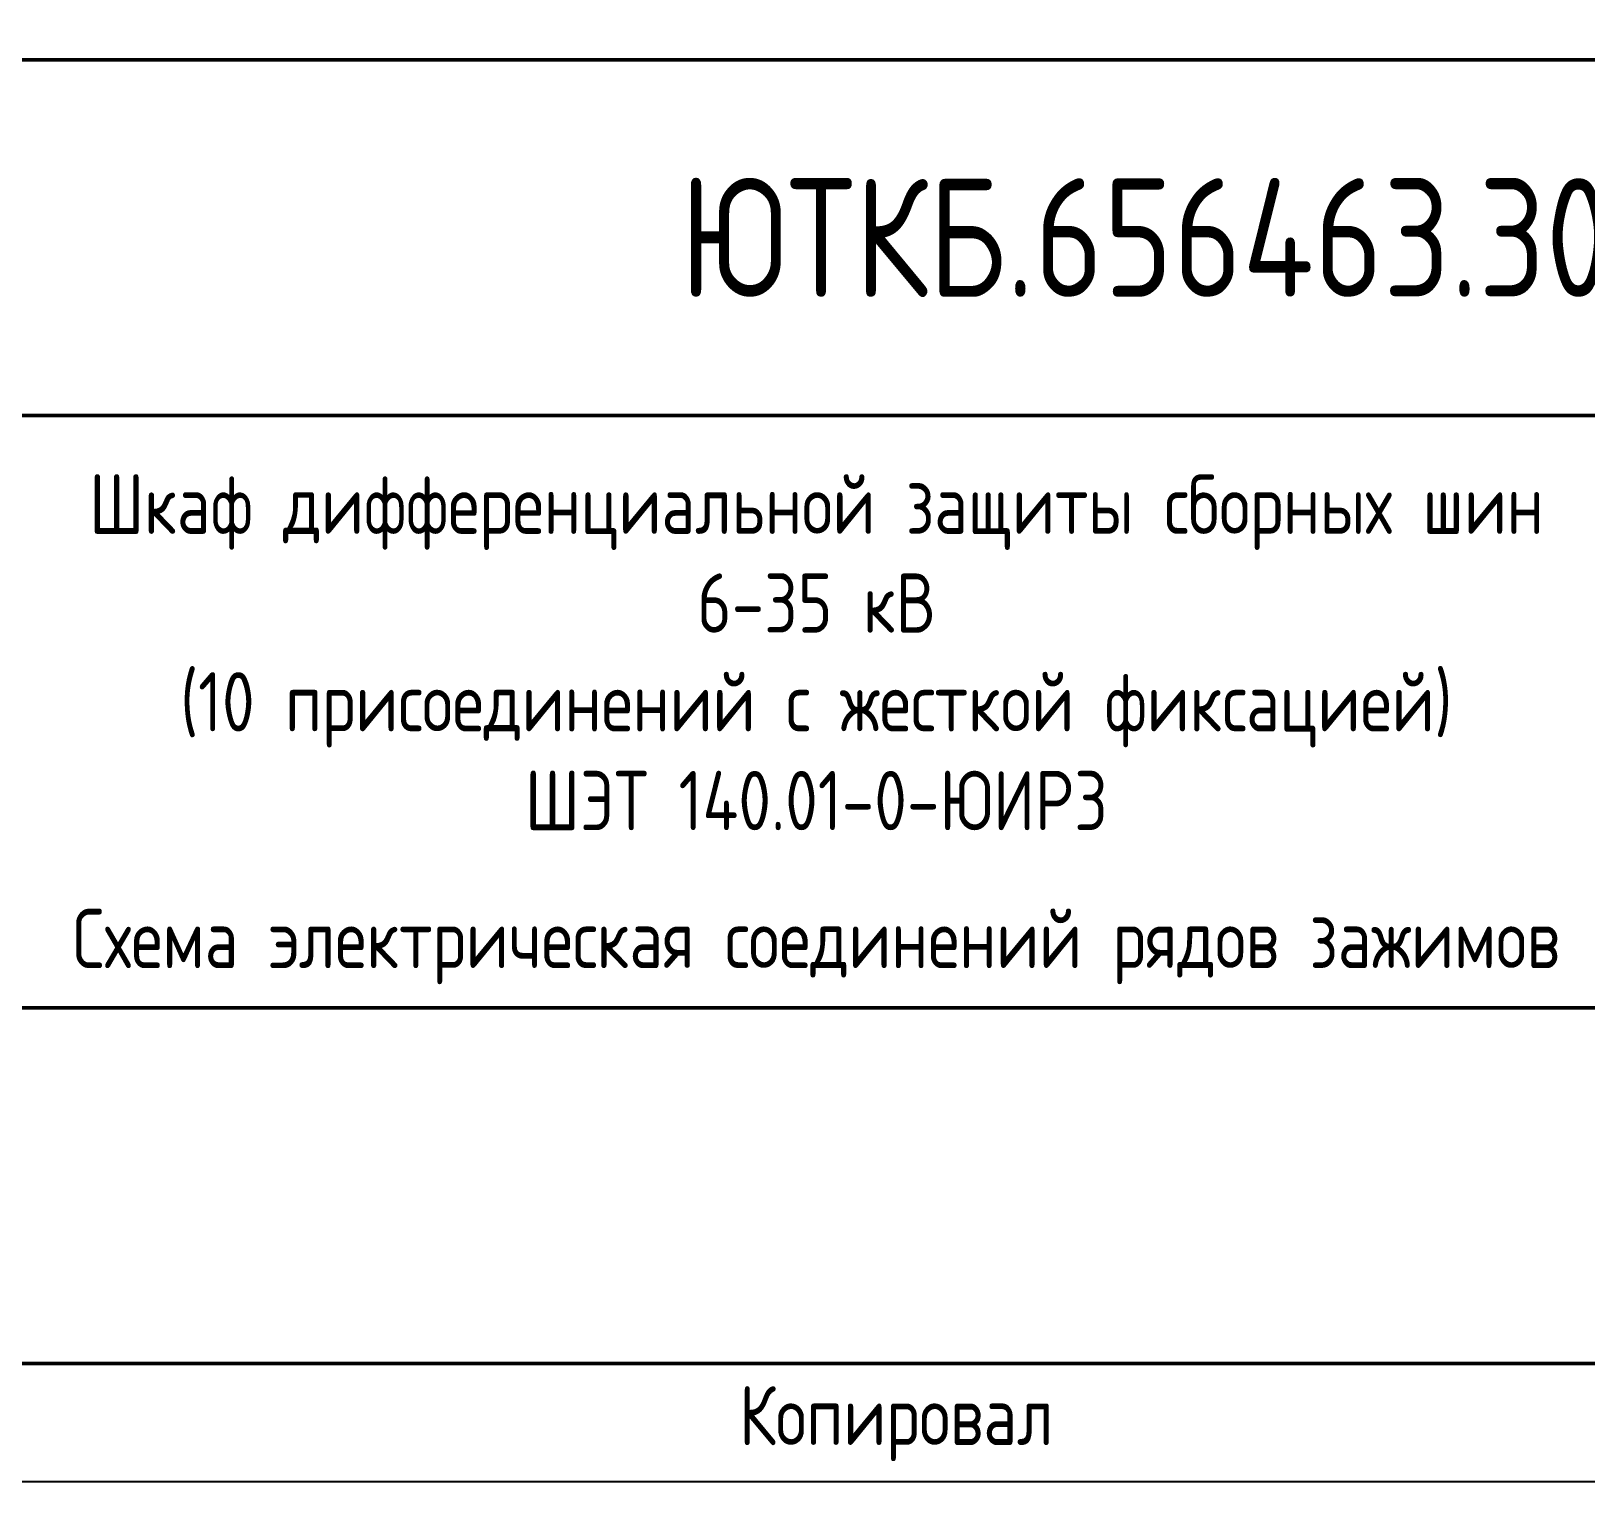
# Model space of a CAD drawing. Header units: millimetres. Extents: x -1043 to 5194, y -96 to 1568.
# Drawn here: x 4373.9 to 4439.5, y 0 to 61.2 of the extents above; entities that cross this region are included whole.
import ezdxf

# ---------------------------------------------------------------- set-up
doc = ezdxf.new("R2010")
doc.units = ezdxf.units.MM
doc.styles.add('Gost_type_A', font='GOST_A.TTF')

# ---------------------------------------------------------------- blocks, each defined once
blk = doc.blocks.new('Штамп большой нижний')
at = {"lineweight": 50}
for points in [[(-120, 55), (0, 55), (0, 40), (-120, 40)], [(-120, 40), (-50, 40), (-50, 15), (-120, 15)], [(-120, 15), (-50, 15), (-50, 0), (-120, 0)]]:
    blk.add_lwpolyline(points, close=True, dxfattribs=at)
at = {"insert": (-75, -2.535), "char_height": 2.5, "width": 13.12023, "attachment_point": 6, "style": 'Gost_type_A'}
blk.add_mtext('Копировал', dxfattribs=at)

msp = doc.modelspace()

# ---------------------------------------------------------------- linework, layer by layer
msp.add_lwpolyline([(4497, 420), (4497, 0), (4200, 0), (4200, 420)], close=True)
at = {"lineweight": 50}
msp.add_lwpolyline([(4492, 415), (4492, 5), (4220, 5), (4220, 415)], close=True, dxfattribs=at)

# ---------------------------------------------------------------- block references
msp.add_blockref('Штамп большой нижний', (4492, 5))

# ---------------------------------------------------------------- texts
at = {"style": 'Gost_type_A'}
for s, insert, char_height, width, attachment_point in [('ЮТКБ.656463.300-031Э4.1', (4432, 52.5), 5, 120, 5), ('Шкаф дифференциальной защиты сборных шин\\P6-35 кВ\\P(10 присоединений с жесткой фиксацией) \\PШЭТ 140.01-0-ЮИРЗ ', (4407, 35), 2.5, 68, 5), ('Схема электрическая соединений рядов зажимов', (4407, 21), 2.5, 70, 8)]:
    msp.add_mtext(s, dxfattribs=dict(at, insert=insert, char_height=char_height, width=width, attachment_point=attachment_point))

doc.saveas('drawing.dxf')
